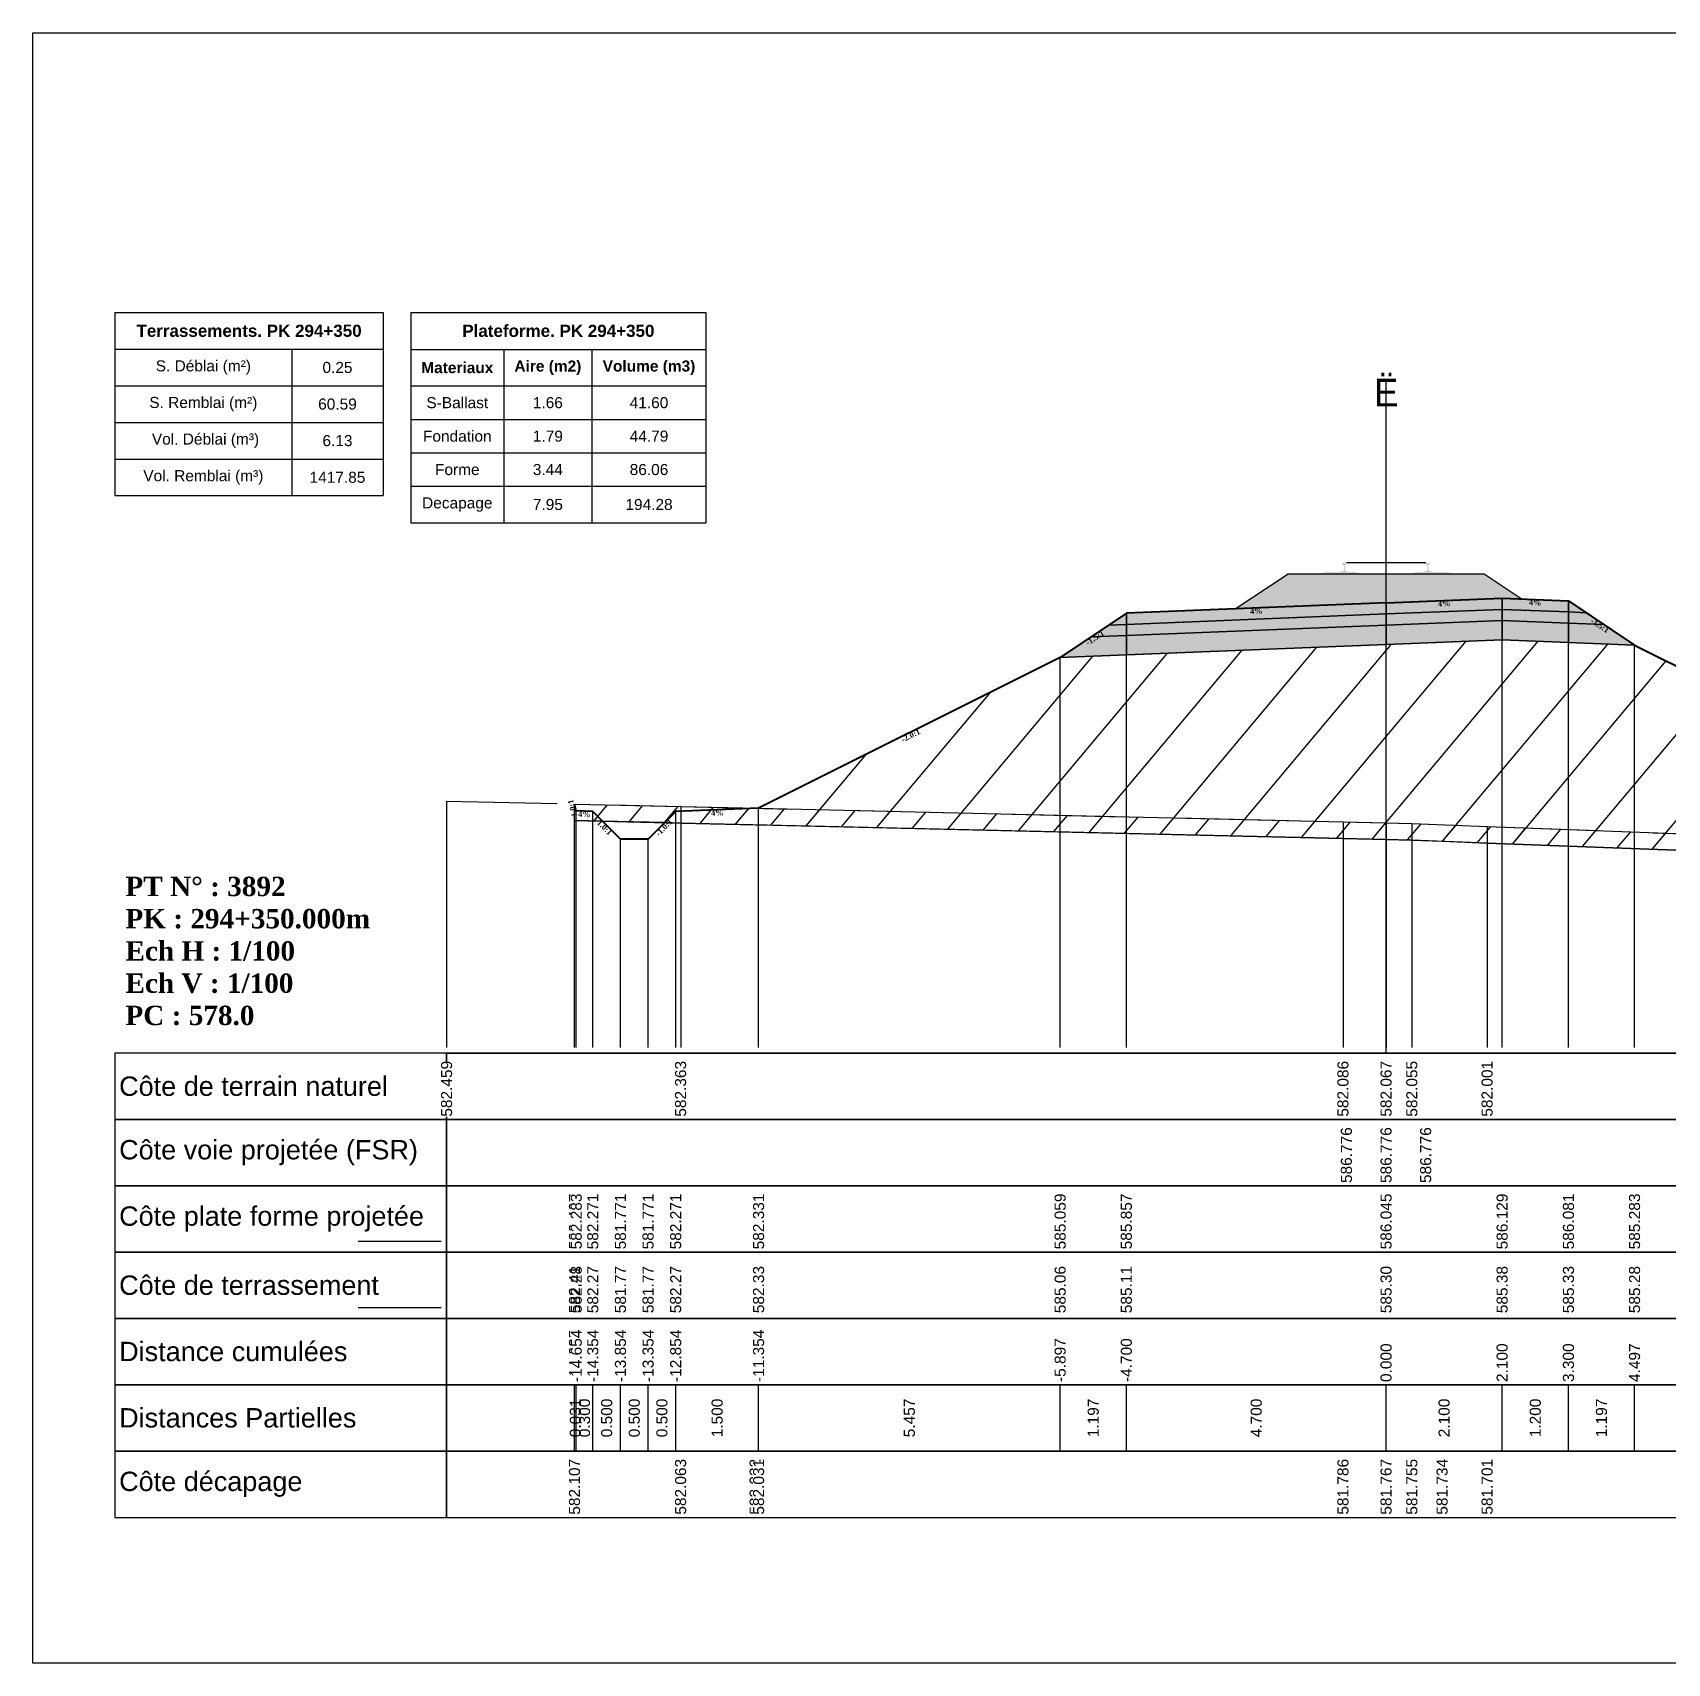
# Model space of a CAD drawing. Header units: millimetres. Extents: x 2762 to 3076, y 916 to 3305.
# Drawn here: x 2797.56 to 2827.14, y 2165.65 to 2195.15 of the extents above; entities that cross this region are included whole.
import ezdxf

# ---------------------------------------------------------------- set-up
doc = ezdxf.new("R2010")
doc.units = ezdxf.units.MM
doc.header["$LTSCALE"] = 2
doc.linetypes.add('CACHE', pattern=[9.525, 6.35, -3.175])
doc.linetypes.add('DASHED', pattern=[0.75, 0.5, -0.25])
for name, color, linetype in [('C-ANNO-TABL', 1, 'Continuous'), ('C-ANNO-TABL-TEXT', 150, 'Continuous'), ('C-ANNO-TABL-TITL', 150, 'Continuous'), ('C-ANNO-TABL-TTBL', 5, 'Continuous'), ('C-ROAD-CORR', 5, 'Continuous'), ('C-ROAD-SCTN', 7, 'Continuous')]:
    doc.layers.add(name, color=color, linetype=linetype)
doc.styles.add('ARIAL', font='arial.ttf')
doc.styles.add('C3D_Etiquette', font='romans.shx')
doc.styles.add('C3D_Profil_Travers', font='romans.shx')
doc.styles.get("Standard").update_dxf_attribs({"font": 'arial.ttf'})

msp = doc.modelspace()

# ---------------------------------------------------------------- hatches: boundary and pattern name
at = {"linetype": 'Continuous', "lineweight": -3}
msp.add_hatch(color=254, dxfattribs=at).paths.add_polyline_path([(2820.837, 2185.177), (2820.837, 2185.362), (2820.952, 2185.383), (2821.3, 2185.383), (2821.3, 2185.388), (2821.226, 2185.388), (2821.226, 2185.398), (2821.227, 2185.399), (2821.229, 2185.4), (2821.23, 2185.4), (2821.25, 2185.402), (2821.253, 2185.402), (2821.256, 2185.403), (2821.284, 2185.414), (2821.287, 2185.415), (2821.288, 2185.416), (2821.289, 2185.418), (2821.29, 2185.422), (2821.291, 2185.429), (2821.292, 2185.438), (2821.293, 2185.448), (2821.293, 2185.472), (2821.292, 2185.488), (2821.292, 2185.494), (2821.291, 2185.501), (2821.29, 2185.505), (2821.29, 2185.507), (2821.289, 2185.51), (2821.288, 2185.512), (2821.287, 2185.513), (2821.286, 2185.515), (2821.285, 2185.515), (2821.269, 2185.521), (2821.267, 2185.523), (2821.266, 2185.524), (2821.265, 2185.525), (2821.265, 2185.528), (2821.265, 2185.546), (2821.266, 2185.55), (2821.267, 2185.552), (2821.269, 2185.555), (2821.271, 2185.556), (2821.274, 2185.558), (2821.275, 2185.558), (2821.279, 2185.559), (2821.283, 2185.559), (2821.286, 2185.56), (2821.29, 2185.56), (2821.295, 2185.56), (2821.298, 2185.56), (2821.301, 2185.56), (2821.305, 2185.56), (2821.308, 2185.56), (2821.312, 2185.56), (2821.317, 2185.56), (2821.32, 2185.559), (2821.324, 2185.559), (2821.328, 2185.558), (2821.329, 2185.558), (2821.331, 2185.556), (2821.334, 2185.555), (2821.336, 2185.552), (2821.337, 2185.55), (2821.337, 2185.546), (2821.337, 2185.528), (2821.337, 2185.525), (2821.337, 2185.524), (2821.336, 2185.523), (2821.334, 2185.521), (2821.318, 2185.515), (2821.317, 2185.515), (2821.315, 2185.513), (2821.314, 2185.512), (2821.314, 2185.51), (2821.313, 2185.507), (2821.312, 2185.505), (2821.312, 2185.501), (2821.311, 2185.494), (2821.31, 2185.488), (2821.31, 2185.472), (2821.31, 2185.448), (2821.311, 2185.438), (2821.312, 2185.429), (2821.313, 2185.422), (2821.314, 2185.418), (2821.315, 2185.416), (2821.316, 2185.415), (2821.318, 2185.414), (2821.347, 2185.403), (2821.35, 2185.402), (2821.353, 2185.402), (2821.373, 2185.4), (2821.374, 2185.4), (2821.375, 2185.399), (2821.376, 2185.398), (2821.376, 2185.388), (2821.302, 2185.388), (2821.302, 2185.383), (2821.506, 2185.383), (2821.638, 2185.352), (2822.472, 2185.352), (2822.603, 2185.383), (2822.807, 2185.383), (2822.807, 2185.388), (2822.733, 2185.388), (2822.733, 2185.398), (2822.734, 2185.399), (2822.736, 2185.4), (2822.737, 2185.4), (2822.757, 2185.402), (2822.76, 2185.402), (2822.763, 2185.403), (2822.791, 2185.414), (2822.794, 2185.415), (2822.795, 2185.416), (2822.796, 2185.418), (2822.797, 2185.422), (2822.798, 2185.429), (2822.799, 2185.438), (2822.8, 2185.448), (2822.8, 2185.472), (2822.799, 2185.488), (2822.799, 2185.494), (2822.798, 2185.501), (2822.797, 2185.505), (2822.797, 2185.507), (2822.796, 2185.51), (2822.795, 2185.512), (2822.794, 2185.513), (2822.793, 2185.515), (2822.792, 2185.515), (2822.776, 2185.521), (2822.774, 2185.523), (2822.773, 2185.524), (2822.772, 2185.525), (2822.772, 2185.528), (2822.772, 2185.546), (2822.773, 2185.55), (2822.774, 2185.552), (2822.776, 2185.555), (2822.778, 2185.556), (2822.781, 2185.558), (2822.782, 2185.558), (2822.786, 2185.559), (2822.79, 2185.559), (2822.793, 2185.56), (2822.797, 2185.56), (2822.802, 2185.56), (2822.805, 2185.56), (2822.808, 2185.56), (2822.812, 2185.56), (2822.815, 2185.56), (2822.819, 2185.56), (2822.824, 2185.56), (2822.827, 2185.559), (2822.831, 2185.559), (2822.835, 2185.558), (2822.836, 2185.558), (2822.838, 2185.556), (2822.841, 2185.555), (2822.843, 2185.552), (2822.844, 2185.55), (2822.844, 2185.546), (2822.844, 2185.528), (2822.844, 2185.525), (2822.844, 2185.524), (2822.843, 2185.523), (2822.841, 2185.521), (2822.825, 2185.515), (2822.824, 2185.515), (2822.822, 2185.513), (2822.821, 2185.512), (2822.821, 2185.51), (2822.82, 2185.507), (2822.819, 2185.505), (2822.819, 2185.501), (2822.818, 2185.494), (2822.817, 2185.488), (2822.817, 2185.472), (2822.817, 2185.448), (2822.818, 2185.438), (2822.819, 2185.429), (2822.82, 2185.422), (2822.821, 2185.418), (2822.822, 2185.416), (2822.823, 2185.415), (2822.825, 2185.414), (2822.854, 2185.403), (2822.857, 2185.402), (2822.86, 2185.402), (2822.88, 2185.4), (2822.881, 2185.4), (2822.882, 2185.399), (2822.883, 2185.398), (2822.883, 2185.388), (2822.809, 2185.388), (2822.809, 2185.383), (2823.157, 2185.383), (2823.272, 2185.362), (2823.272, 2185.177)])
h = msp.add_hatch(dxfattribs=at)
h.set_pattern_fill('GRAVEL', color=252, scale=0.009, style=0)
h.set_pattern_definition([(228.0128, (2819.486781, 2184.948335), (-1.8288, -2.0574), [0.030755, -3.0447435]), (184.96974, (2819.466207, 2184.925475), (2.743199999, 0.228600013), [0.0527764, -5.2248644]), (132.51045, (2819.413629, 2184.920903), (2.286, -2.5146), [0.0372133, -3.684125]), (267.2737, (2819.324475, 2184.863753), (0.2286, 4.572), [0.0480604, -4.7579794]), (292.83365, (2819.322189, 2184.815747), (-1.143, 2.7432), [0.047127, -4.6655827]), (357.2737, (2819.340477, 2184.772313), (-4.572, 0.2286), [0.0480604, -4.7579794]), (37.69424, (2819.388483, 2184.7700275), (-2.9718, -2.286), [0.0635574, -6.2921804]), (72.25533, (2819.438775, 2184.8088895), (1.6002, 5.0292), [0.0600048, -5.940473]), (121.42957, (2819.457063, 2184.866039), (-1.8288, 2.9718), [0.048223, -4.774099]), (175.23636, (2819.431917, 2184.907187), (2.5146, -0.2286), [0.055054, -2.697654]), (222.39744, (2819.377053, 2184.9117595), (-2.7432, -2.5146), [0.071197, -7.0485095]), (138.81407, (2819.55079, 2184.861467), (-1.6002, 1.3716), [0.0243004, -2.405751]), (171.46923, (2819.532501, 2184.87747), (2.9718, -0.4572), [0.0462314, -4.5769175]), (225, (2819.48678, 2184.88433), (-3e-17, -0.2286), [0.032329, -0.29096]), (203.1986, (2819.47078, 2184.91176), (1.143, 0.4572), [0.01741, -1.723556]), (291.8014, (2819.454777, 2184.9049), (-0.2286, 0.6858), [0.024621, -1.206428]), (30.9638, (2819.46392, 2184.88204), (0.6858, 0.4572), [0.039989, -1.292967]), (161.565, (2819.49821, 2184.902615), (0.4572, -0.2286), [0.028916, -0.693981]), (16.38954, (2819.322189, 2184.904901), (2.286, 0.6858), [0.040508, -4.0102944]), (70.34618, (2819.361051, 2184.916331), (-0.9144, -2.5146), [0.033984, -3.3643994]), (293.1986, (2819.49821, 2184.948335), (-0.4572, 1.143), [0.034819, -1.7061465]), (343.61046, (2819.511927, 2184.916331), (-2.286, 0.6858), [0.040508, -4.0102944]), (339.44395, (2819.32219, 2184.76317), (-1.143, 0.4572), [0.039063, -1.914096]), (294.77514, (2819.358765, 2184.749453), (-1.143, 2.5146), [0.0327305, -3.2403234]), (66.8014, (2819.500497, 2184.719735), (0.4572, 1.143), [0.034819, -1.7061465]), (17.35402, (2819.514213, 2184.75174), (-2.9718, -0.9144), [0.0383204, -3.793714]), (69.44395, (2819.388483, 2184.719735), (-0.4572, -1.143), [0.0195316, -1.933628]), (101.3099, (2819.48678, 2184.719735), (-0.2286, 0.9144), [0.011656, -1.1539795]), (165.9638, (2819.484495, 2184.731165), (0.6858, -0.2286), [0.047127, -0.895415]), (186.009, (2819.438775, 2184.742595), (2.286, 0.2286), [0.043674, -4.323723]), (303.69, (2819.46392, 2184.86147), (-0.2286, 0.4572), [0.032969, -0.79126]), (353.15723, (2819.482209, 2184.8340355), (3.8862, -0.4572), [0.05756, -5.698441]), (60.9454, (2819.53936, 2184.827177), (-0.9144, -1.6002), [0.023536, -2.330045]), (90, (2819.5508, 2184.84775), (-0.2286, 0.2286), [0.013716, -0.214884]), (120.25644, (2819.434203, 2184.749453), (0.9144, -1.6002), [0.031758, -3.1440547]), (48.0128, (2819.418201, 2184.776885), (1.8288, 2.0574), [0.06151, -3.0139886]), (0, (2819.45935, 2184.8226), (0.2286, 0.2286), [0.059436, -0.169164]), (325.30485, (2819.518785, 2184.822605), (2.286, -1.6002), [0.036145, -3.5783385]), (254.0546, (2819.548503, 2184.80203), (-0.2286, -0.9144), [0.033285, -1.6309485]), (207.64598, (2819.539359, 2184.770027), (-4.3434, -2.286), [0.054193, -5.365122]), (175.42608, (2819.491353, 2184.744881), (-2.9718, 0.2286), [0.0573327, -5.675926])])
h.paths.add_polyline_path([(2819.322, 2184.72), (2820.28, 2185.358), (2823.83, 2185.358), (2824.519, 2184.898), (2824.155, 2184.913)])
h = msp.add_hatch(color=30, dxfattribs=at)
h.paths.add_polyline_path([(2825.355, 2184.465), (2825.355, 2184.665), (2825.674, 2184.652), (2825.993, 2184.44)])
h.paths.add_polyline_path([(2824.155, 2184.513), (2824.155, 2184.713), (2825.355, 2184.665), (2825.355, 2184.465)])
h.paths.add_polyline_path([(2822.055, 2184.429), (2822.055, 2184.629), (2824.155, 2184.713), (2824.155, 2184.513)])
h.paths.add_polyline_path([(2817.355, 2184.241), (2817.355, 2184.441), (2822.055, 2184.629), (2822.055, 2184.429)])
h.paths.add_polyline_path([(2816.716, 2184.216), (2817.035, 2184.428), (2817.355, 2184.441), (2817.355, 2184.241)])
h = msp.add_hatch(color=11, dxfattribs=at)
h.paths.add_polyline_path([(2825.355, 2184.665), (2825.355, 2184.865), (2825.674, 2184.652)])
h.paths.add_polyline_path([(2824.155, 2184.713), (2824.155, 2184.913), (2825.355, 2184.865), (2825.355, 2184.665)])
h.paths.add_polyline_path([(2822.055, 2184.629), (2822.055, 2184.829), (2824.155, 2184.913), (2824.155, 2184.713)])
h.paths.add_polyline_path([(2817.355, 2184.441), (2817.355, 2184.641), (2822.055, 2184.829), (2822.055, 2184.629)])
h.paths.add_polyline_path([(2817.035, 2184.428), (2817.355, 2184.641), (2817.355, 2184.441)])
h = msp.add_hatch(color=83, dxfattribs=at)
h.paths.add_polyline_path([(2825.355, 2184.115), (2825.355, 2184.465), (2825.993, 2184.44), (2826.551, 2184.067)])
h.paths.add_polyline_path([(2824.155, 2184.163), (2824.155, 2184.513), (2825.355, 2184.465), (2825.355, 2184.115)])
h.paths.add_polyline_path([(2822.055, 2184.079), (2822.055, 2184.429), (2824.155, 2184.513), (2824.155, 2184.163)])
h.paths.add_polyline_path([(2817.355, 2183.891), (2817.355, 2184.241), (2822.055, 2184.429), (2822.055, 2184.079)])
h.paths.add_polyline_path([(2816.158, 2183.843), (2816.716, 2184.216), (2817.355, 2184.241), (2817.355, 2183.891)])
h = msp.add_hatch(dxfattribs=at)
h.set_pattern_fill('_U', color=3, angle=50, style=0, pattern_type=0)
h.set_pattern_definition([(50, (2808.9997, 2180.8537), (-0.766044, 0.642788), [])])
h.paths.add_polyline_path([(2809, 2180.854), (2809.201, 2181.054), (2810.701, 2181.114), (2816.158, 2183.843), (2824.155, 2184.163), (2826.551, 2184.067), (2833.873, 2180.406), (2833.873, 2180.106), (2823.883, 2180.485), (2822.521, 2180.539), (2821.275, 2180.57), (2809.29, 2180.847)])
h.paths.add_polyline_path([(2807.37, 2180.89), (2807.37, 2181.19), (2807.401, 2181.066), (2807.701, 2181.054), (2807.876, 2180.879)])
h = msp.add_hatch(dxfattribs=at)
h.set_pattern_fill('_U', color=150, scale=0.5, angle=50, style=0, pattern_type=0)
h.set_pattern_definition([(50, (2808.9997, 2180.8537), (-0.383022, 0.321394), [])])
h.paths.add_polyline_path([(2809, 2180.854), (2809.201, 2181.054), (2810.701, 2181.114), (2821.275, 2180.87), (2822.521, 2180.839), (2823.883, 2180.785), (2833.873, 2180.406), (2833.873, 2180.106), (2823.883, 2180.485), (2822.521, 2180.539), (2821.275, 2180.57), (2809.29, 2180.847)])
h.paths.add_polyline_path([(2807.37, 2181.19), (2809.29, 2181.147), (2810.701, 2181.114), (2809.201, 2181.054), (2809, 2180.854), (2807.876, 2180.879), (2807.701, 2181.054), (2807.401, 2181.066)])
h.paths.add_polyline_path([(2807.37, 2180.89), (2807.37, 2181.19), (2807.401, 2181.066), (2807.701, 2181.054), (2807.876, 2180.879)])

# ---------------------------------------------------------------- linework, layer by layer
at = {"color": 7, "linetype": 'Continuous', "lineweight": -3}
for p, q in [((2822.055, 2176.684), (2822.055, 2188.884)), ((2805.054, 2176.684), (2839.056, 2176.684)), ((2807.37, 2169.484), (2807.37, 2170.684)), ((2807.401, 2169.484), (2807.401, 2170.684)), ((2807.401, 2169.484), (2807.401, 2170.684)), ((2807.701, 2169.484), (2807.701, 2170.684)), ((2807.701, 2169.484), (2807.701, 2170.684)), ((2808.201, 2169.484), (2808.201, 2170.684)), ((2808.201, 2169.484), (2808.201, 2170.684)), ((2808.701, 2169.484), (2808.701, 2170.684)), ((2808.701, 2169.484), (2808.701, 2170.684)), ((2809.201, 2169.484), (2809.201, 2170.684)), ((2809.201, 2169.484), (2809.201, 2170.684)), ((2810.701, 2169.484), (2810.701, 2170.684)), ((2810.701, 2169.484), (2810.701, 2170.684)), ((2816.158, 2169.484), (2816.158, 2170.684)), ((2816.158, 2169.484), (2816.158, 2170.684)), ((2817.355, 2169.484), (2817.355, 2170.684)), ((2817.355, 2169.484), (2817.355, 2170.684)), ((2822.055, 2169.484), (2822.055, 2170.684)), ((2822.055, 2169.484), (2822.055, 2170.684)), ((2824.155, 2169.484), (2824.155, 2170.684)), ((2824.155, 2169.484), (2824.155, 2170.684)), ((2825.355, 2169.484), (2825.355, 2170.684)), ((2825.355, 2169.484), (2825.355, 2170.684)), ((2826.551, 2169.484), (2826.551, 2170.684)), ((2826.551, 2169.484), (2826.551, 2170.684))]:
    msp.add_line(p, q, dxfattribs=at)
at = {"color": 251, "linetype": 'Continuous', "lineweight": -3}
for p, q in [((2819.322, 2184.72), (2820.28, 2185.358)), ((2820.28, 2185.358), (2823.83, 2185.358)), ((2823.83, 2185.358), (2824.519, 2184.898)), ((2817.035, 2184.428), (2817.355, 2184.641)), ((2817.355, 2184.641), (2822.055, 2184.829)), ((2817.355, 2184.441), (2817.355, 2184.641)), ((2817.355, 2184.641), (2817.355, 2184.441)), ((2822.055, 2184.629), (2817.355, 2184.441)), ((2824.155, 2184.913), (2819.322, 2184.72)), ((2822.055, 2184.829), (2824.155, 2184.913)), ((2822.055, 2184.629), (2822.055, 2184.829)), ((2822.055, 2184.829), (2822.055, 2184.629)), ((2824.155, 2184.713), (2822.055, 2184.629)), ((2824.519, 2184.898), (2824.155, 2184.913)), ((2824.155, 2184.713), (2824.155, 2184.913)), ((2824.155, 2184.913), (2825.355, 2184.865)), ((2824.155, 2184.913), (2824.155, 2184.713)), ((2825.355, 2184.665), (2824.155, 2184.713)), ((2825.355, 2184.665), (2825.355, 2184.865)), ((2825.355, 2184.865), (2825.674, 2184.652)), ((2825.355, 2184.865), (2825.355, 2184.665)), ((2825.674, 2184.652), (2825.355, 2184.665)), ((2817.355, 2184.441), (2817.035, 2184.428))]:
    msp.add_line(p, q, dxfattribs=at)
at = {"color": 53, "linetype": 'Continuous', "lineweight": -3}
for p, q in [((2817.355, 2184.441), (2822.055, 2184.629)), ((2822.055, 2184.629), (2824.155, 2184.713)), ((2822.055, 2184.429), (2822.055, 2184.629)), ((2822.055, 2184.629), (2822.055, 2184.429)), ((2824.155, 2184.513), (2824.155, 2184.713)), ((2824.155, 2184.713), (2825.355, 2184.665)), ((2824.155, 2184.713), (2824.155, 2184.513)), ((2825.355, 2184.465), (2825.355, 2184.665)), ((2825.355, 2184.665), (2825.674, 2184.652)), ((2825.355, 2184.665), (2825.355, 2184.465)), ((2825.674, 2184.652), (2825.993, 2184.44)), ((2816.716, 2184.216), (2817.035, 2184.428)), ((2817.035, 2184.428), (2817.355, 2184.441)), ((2817.355, 2184.241), (2817.355, 2184.441)), ((2817.355, 2184.441), (2817.355, 2184.241)), ((2822.055, 2184.429), (2817.355, 2184.241)), ((2817.355, 2184.241), (2822.055, 2184.429)), ((2824.155, 2184.513), (2822.055, 2184.429)), ((2822.055, 2184.429), (2824.155, 2184.513)), ((2822.055, 2184.079), (2822.055, 2184.429)), ((2822.055, 2184.429), (2822.055, 2184.079)), ((2825.355, 2184.465), (2824.155, 2184.513)), ((2824.155, 2184.163), (2824.155, 2184.513)), ((2824.155, 2184.513), (2825.355, 2184.465)), ((2824.155, 2184.513), (2824.155, 2184.163)), ((2825.993, 2184.44), (2825.355, 2184.465)), ((2825.355, 2184.115), (2825.355, 2184.465)), ((2825.355, 2184.465), (2825.993, 2184.44)), ((2825.355, 2184.465), (2825.355, 2184.115)), ((2825.993, 2184.44), (2826.551, 2184.067)), ((2816.158, 2183.843), (2816.716, 2184.216)), ((2817.355, 2184.241), (2816.716, 2184.216)), ((2816.716, 2184.216), (2817.355, 2184.241)), ((2817.355, 2183.891), (2817.355, 2184.241)), ((2817.355, 2184.241), (2817.355, 2183.891)), ((2822.055, 2184.079), (2817.355, 2183.891)), ((2824.155, 2184.163), (2822.055, 2184.079)), ((2825.355, 2184.115), (2824.155, 2184.163)), ((2826.551, 2184.067), (2825.355, 2184.115)), ((2817.355, 2183.891), (2816.158, 2183.843))]:
    msp.add_line(p, q, dxfattribs=at)
at = {"color": 253, "linetype": 'Continuous', "lineweight": -3}
for p, q in [((2816.158, 2183.843), (2824.155, 2184.163)), ((2824.155, 2184.163), (2826.551, 2184.067)), ((2826.551, 2184.067), (2833.873, 2180.406)), ((2810.701, 2181.114), (2816.158, 2183.843)), ((2807.37, 2181.19), (2809.29, 2181.147)), ((2807.401, 2181.066), (2807.37, 2181.19)), ((2807.37, 2180.89), (2807.37, 2181.19)), ((2807.37, 2181.19), (2807.401, 2181.066)), ((2807.37, 2180.89), (2807.37, 2181.19)), ((2807.37, 2181.19), (2807.401, 2181.066)), ((2809.201, 2181.054), (2810.701, 2181.114)), ((2810.701, 2181.114), (2809.201, 2181.054)), ((2809.201, 2181.054), (2810.701, 2181.114)), ((2809.29, 2181.147), (2810.701, 2181.114)), ((2810.701, 2181.114), (2821.275, 2180.87)), ((2807.876, 2180.879), (2807.37, 2180.89)), ((2807.876, 2180.879), (2807.37, 2180.89)), ((2807.701, 2181.054), (2807.401, 2181.066)), ((2807.401, 2181.066), (2807.701, 2181.054)), ((2807.401, 2181.066), (2807.701, 2181.054)), ((2807.876, 2180.879), (2807.701, 2181.054)), ((2807.701, 2181.054), (2807.876, 2180.879)), ((2807.701, 2181.054), (2807.876, 2180.879)), ((2809, 2180.854), (2807.876, 2180.879)), ((2807.876, 2180.879), (2809, 2180.854)), ((2808.201, 2180.554), (2807.876, 2180.879)), ((2809, 2180.854), (2808.701, 2180.554)), ((2809, 2180.854), (2809.201, 2181.054)), ((2809.201, 2181.054), (2809, 2180.854)), ((2809, 2180.854), (2809.201, 2181.054)), ((2809.29, 2180.847), (2809, 2180.854)), ((2809.29, 2180.847), (2809, 2180.854)), ((2821.275, 2180.57), (2809.29, 2180.847)), ((2821.275, 2180.57), (2809.29, 2180.847)), ((2821.275, 2180.87), (2822.521, 2180.839)), ((2822.521, 2180.839), (2823.883, 2180.785)), ((2823.883, 2180.785), (2833.873, 2180.406)), ((2808.701, 2180.554), (2808.201, 2180.554)), ((2822.521, 2180.539), (2821.275, 2180.57)), ((2822.521, 2180.539), (2821.275, 2180.57)), ((2823.883, 2180.485), (2822.521, 2180.539)), ((2823.883, 2180.485), (2822.521, 2180.539)), ((2833.873, 2180.106), (2823.883, 2180.485)), ((2833.873, 2180.106), (2823.883, 2180.485))]:
    msp.add_line(p, q, dxfattribs=at)
at = {"color": 8, "linetype": 'CACHE', "lineweight": -3}
for p, q in [((2822.055, 2176.784), (2822.055, 2184.079)), ((2822.055, 2176.784), (2822.055, 2184.079)), ((2824.155, 2176.784), (2824.155, 2184.163)), ((2825.355, 2176.784), (2825.355, 2184.115)), ((2826.551, 2176.784), (2826.551, 2184.067)), ((2816.158, 2176.784), (2816.158, 2183.843)), ((2817.355, 2176.784), (2817.355, 2183.891)), ((2807.37, 2176.784), (2807.37, 2181.19)), ((2810.701, 2176.784), (2810.701, 2181.114)), ((2807.401, 2176.784), (2807.401, 2181.066)), ((2807.701, 2176.784), (2807.701, 2181.054)), ((2809.201, 2176.784), (2809.201, 2181.054)), ((2808.201, 2176.784), (2808.201, 2180.554)), ((2808.701, 2176.784), (2808.701, 2180.554))]:
    msp.add_line(p, q, dxfattribs=at)
at = {"color": 105, "linetype": 'DASHED', "lineweight": -3, "ltscale": 2}
for p, q in [((2805.055, 2181.243), (2809.29, 2181.147)), ((2809.29, 2181.147), (2821.275, 2180.87)), ((2821.275, 2180.87), (2822.055, 2180.851)), ((2822.055, 2180.851), (2822.521, 2180.839)), ((2822.521, 2180.839), (2823.883, 2180.785)), ((2823.883, 2180.785), (2839.055, 2180.21))]:
    msp.add_line(p, q, dxfattribs=at)
at = {"color": 98, "linetype": 'CACHE', "lineweight": -3}
for p, q in [((2805.055, 2181.243), (2805.055, 2176.784)), ((2809.29, 2181.147), (2809.29, 2176.784)), ((2821.275, 2180.87), (2821.275, 2176.784)), ((2822.055, 2180.851), (2822.055, 2176.784)), ((2822.521, 2180.839), (2822.521, 2176.784)), ((2823.883, 2180.785), (2823.883, 2176.784))]:
    msp.add_line(p, q, dxfattribs=at)
at = {"color": 6, "linetype": 'Continuous', "lineweight": -3}
for p, q in [((2807.37, 2180.89), (2809.29, 2180.847)), ((2809.29, 2180.847), (2810.638, 2180.816)), ((2810.638, 2180.816), (2810.701, 2180.814)), ((2810.701, 2180.814), (2821.275, 2180.57)), ((2821.275, 2180.57), (2822.055, 2180.551)), ((2822.055, 2180.551), (2822.521, 2180.539)), ((2822.521, 2180.539), (2823.068, 2180.518)), ((2823.068, 2180.518), (2823.883, 2180.485)), ((2823.883, 2180.485), (2833.873, 2180.106))]:
    msp.add_line(p, q, dxfattribs=at)
at = {"color": 154, "linetype": 'Continuous', "lineweight": -3}
msp.add_line((2803.454, 2173.284), (2804.954, 2173.284), dxfattribs=at)
at = {"color": 1, "linetype": 'Continuous', "lineweight": -3}
msp.add_line((2803.454, 2172.084), (2804.954, 2172.084), dxfattribs=at)
at = {"color": 7, "linetype": 'Continuous', "lineweight": -3}
for points in [[(2805.054, 2175.484), (2805.054, 2176.684), (2799.054, 2176.684), (2799.054, 2175.484)], [(2805.054, 2175.484), (2839.056, 2175.484), (2839.056, 2176.684), (2805.054, 2176.684)], [(2805.054, 2174.284), (2805.054, 2175.484), (2799.054, 2175.484), (2799.054, 2174.284)], [(2805.054, 2174.284), (2839.056, 2174.284), (2839.056, 2175.484), (2805.054, 2175.484)], [(2805.054, 2173.084), (2805.054, 2174.284), (2799.054, 2174.284), (2799.054, 2173.084)], [(2805.054, 2173.084), (2839.056, 2173.084), (2839.056, 2174.284), (2805.054, 2174.284)], [(2805.054, 2171.884), (2805.054, 2173.084), (2799.054, 2173.084), (2799.054, 2171.884)], [(2805.054, 2171.884), (2839.056, 2171.884), (2839.056, 2173.084), (2805.054, 2173.084)], [(2805.054, 2170.684), (2805.054, 2171.884), (2799.054, 2171.884), (2799.054, 2170.684)], [(2805.054, 2170.684), (2839.056, 2170.684), (2839.056, 2171.884), (2805.054, 2171.884)], [(2805.054, 2169.484), (2805.054, 2170.684), (2799.054, 2170.684), (2799.054, 2169.484)], [(2805.054, 2169.484), (2839.056, 2169.484), (2839.056, 2170.684), (2805.054, 2170.684)], [(2805.054, 2168.284), (2805.054, 2169.484), (2799.054, 2169.484), (2799.054, 2168.284)], [(2805.054, 2168.284), (2839.056, 2168.284), (2839.056, 2169.484), (2805.054, 2169.484)]]:
    msp.add_3dface(points, dxfattribs=at)
at = {"layer": 'C-ANNO-TABL', "color": 7, "linetype": 'Continuous', "lineweight": -3}
for p, q in [((2799.054, 2189.419), (2802.253, 2189.419)), ((2802.253, 2189.419), (2803.907, 2189.419)), ((2802.253, 2189.419), (2802.253, 2188.757)), ((2804.407, 2189.416), (2806.089, 2189.416)), ((2806.089, 2189.416), (2807.685, 2189.416)), ((2806.089, 2189.416), (2806.089, 2188.754)), ((2807.685, 2189.416), (2809.748, 2189.416)), ((2807.685, 2189.416), (2807.685, 2188.754)), ((2799.054, 2188.757), (2802.253, 2188.757)), ((2802.253, 2188.757), (2803.907, 2188.757)), ((2802.253, 2188.757), (2802.253, 2188.095)), ((2804.407, 2188.754), (2806.089, 2188.754)), ((2806.089, 2188.754), (2807.685, 2188.754)), ((2806.089, 2188.754), (2806.089, 2188.147)), ((2807.685, 2188.754), (2809.748, 2188.754)), ((2807.685, 2188.754), (2807.685, 2188.147)), ((2799.054, 2188.095), (2802.253, 2188.095)), ((2802.253, 2188.095), (2803.907, 2188.095)), ((2802.253, 2188.095), (2802.253, 2187.432)), ((2804.407, 2188.147), (2806.089, 2188.147)), ((2806.089, 2188.147), (2807.685, 2188.147)), ((2806.089, 2188.147), (2806.089, 2187.543)), ((2807.685, 2188.147), (2809.748, 2188.147)), ((2807.685, 2188.147), (2807.685, 2187.543)), ((2799.054, 2187.432), (2802.253, 2187.432)), ((2802.253, 2187.432), (2803.907, 2187.432)), ((2802.253, 2187.432), (2802.253, 2186.77)), ((2804.407, 2187.543), (2806.089, 2187.543)), ((2806.089, 2187.543), (2807.685, 2187.543)), ((2806.089, 2187.543), (2806.089, 2186.939)), ((2807.685, 2187.543), (2809.748, 2187.543)), ((2807.685, 2187.543), (2807.685, 2186.939)), ((2804.407, 2186.939), (2806.089, 2186.939)), ((2806.089, 2186.939), (2807.685, 2186.939)), ((2806.089, 2186.939), (2806.089, 2186.28)), ((2807.685, 2186.939), (2809.748, 2186.939)), ((2807.685, 2186.939), (2807.685, 2186.28))]:
    msp.add_line(p, q, dxfattribs=at)
at = {"layer": 'C-ANNO-TABL-TTBL', "color": 7, "linetype": 'Continuous', "lineweight": -3}
for p, q in [((2799.054, 2190.084), (2803.907, 2190.084)), ((2799.054, 2190.084), (2799.054, 2189.419)), ((2803.907, 2190.084), (2803.907, 2189.419)), ((2804.407, 2190.084), (2809.748, 2190.084)), ((2804.407, 2190.084), (2804.407, 2189.416)), ((2809.748, 2190.084), (2809.748, 2189.416)), ((2799.054, 2189.419), (2799.054, 2188.757)), ((2803.907, 2189.419), (2803.907, 2188.757)), ((2804.407, 2189.416), (2804.407, 2188.754)), ((2809.748, 2189.416), (2809.748, 2188.754)), ((2799.054, 2188.757), (2799.054, 2188.095)), ((2803.907, 2188.757), (2803.907, 2188.095)), ((2804.407, 2188.754), (2804.407, 2188.147)), ((2809.748, 2188.754), (2809.748, 2188.147)), ((2799.054, 2188.095), (2799.054, 2187.432)), ((2803.907, 2188.095), (2803.907, 2187.432)), ((2804.407, 2188.147), (2804.407, 2187.543)), ((2809.748, 2188.147), (2809.748, 2187.543)), ((2799.054, 2187.432), (2799.054, 2186.77)), ((2803.907, 2187.432), (2803.907, 2186.77)), ((2804.407, 2187.543), (2804.407, 2186.939)), ((2809.748, 2187.543), (2809.748, 2186.939)), ((2799.054, 2186.77), (2802.253, 2186.77)), ((2802.253, 2186.77), (2803.907, 2186.77)), ((2804.407, 2186.939), (2804.407, 2186.28)), ((2809.748, 2186.939), (2809.748, 2186.28)), ((2804.407, 2186.28), (2806.089, 2186.28)), ((2806.089, 2186.28), (2807.685, 2186.28)), ((2807.685, 2186.28), (2809.748, 2186.28))]:
    msp.add_line(p, q, dxfattribs=at)
at = {"layer": 'C-ROAD-CORR', "color": 1, "linetype": 'Continuous', "lineweight": 40}
for p, q in [((2817.355, 2184.641), (2816.158, 2183.843)), ((2822.055, 2184.829), (2817.355, 2184.641)), ((2822.055, 2184.829), (2824.155, 2184.913)), ((2824.155, 2184.913), (2825.355, 2184.865)), ((2825.355, 2184.865), (2826.551, 2184.067)), ((2826.551, 2184.067), (2833.873, 2180.406)), ((2816.158, 2183.843), (2810.701, 2181.114)), ((2807.401, 2181.066), (2807.37, 2181.19)), ((2810.701, 2181.114), (2809.201, 2181.054)), ((2807.701, 2181.054), (2807.401, 2181.066)), ((2808.201, 2180.554), (2807.701, 2181.054)), ((2809.201, 2181.054), (2808.701, 2180.554)), ((2808.701, 2180.554), (2808.201, 2180.554))]:
    msp.add_line(p, q, dxfattribs=at)
at = {"layer": 'C-ROAD-CORR', "color": 102, "linetype": 'Continuous', "lineweight": -3, "ltscale": 0.5}
for p, q in [((2822.055, 2184.079), (2817.355, 2183.891)), ((2822.055, 2184.079), (2824.155, 2184.163)), ((2824.155, 2184.163), (2825.355, 2184.115)), ((2825.355, 2184.115), (2826.551, 2184.067)), ((2817.355, 2183.891), (2816.158, 2183.843))]:
    msp.add_line(p, q, dxfattribs=at)
at = {"layer": 'C-ROAD-CORR', "color": 1, "linetype": 'Continuous', "lineweight": -3}
for p, q in [((2808.201, 2180.554), (2807.701, 2181.054)), ((2809.201, 2181.054), (2808.701, 2180.554))]:
    msp.add_line(p, q, dxfattribs=at)
at = {"layer": 'C-ROAD-SCTN', "color": 154, "linetype": 'Continuous', "lineweight": -3}
for p, q in [((2821.337, 2185.56), (2822.055, 2185.56)), ((2822.055, 2185.56), (2822.772, 2185.56)), ((2816.158, 2183.843), (2817.355, 2184.641)), ((2817.355, 2184.641), (2822.055, 2184.829)), ((2822.055, 2184.829), (2824.155, 2184.913)), ((2824.155, 2184.913), (2825.355, 2184.865)), ((2825.355, 2184.865), (2826.551, 2184.067)), ((2826.551, 2184.067), (2833.873, 2180.406)), ((2810.701, 2181.114), (2816.158, 2183.843)), ((2807.37, 2181.19), (2807.401, 2181.066)), ((2809.201, 2181.054), (2810.701, 2181.114)), ((2807.401, 2181.066), (2807.701, 2181.054)), ((2807.701, 2181.054), (2808.201, 2180.554)), ((2808.701, 2180.554), (2809.201, 2181.054)), ((2808.201, 2180.554), (2808.701, 2180.554))]:
    msp.add_line(p, q, dxfattribs=at)
at = {"layer": 'C-ROAD-SCTN', "color": 140, "linetype": 'Continuous', "lineweight": -3}
for p, q in [((2819.322, 2184.72), (2820.28, 2185.358)), ((2820.28, 2185.358), (2820.323, 2185.358)), ((2820.323, 2185.358), (2822.055, 2185.358)), ((2822.055, 2185.358), (2823.786, 2185.358)), ((2823.786, 2185.358), (2823.83, 2185.358)), ((2823.83, 2185.358), (2824.519, 2184.898))]:
    msp.add_line(p, q, dxfattribs=at)
at = {"layer": 'C-ROAD-SCTN', "color": 1, "linetype": 'Continuous', "lineweight": -3}
for p, q in [((2817.355, 2183.891), (2822.055, 2184.079)), ((2822.055, 2184.079), (2824.155, 2184.163)), ((2824.155, 2184.163), (2825.355, 2184.115)), ((2825.355, 2184.115), (2826.551, 2184.067)), ((2826.551, 2184.067), (2833.873, 2180.406)), ((2810.701, 2181.114), (2816.158, 2183.843)), ((2816.158, 2183.843), (2817.355, 2183.891)), ((2807.37, 2181.19), (2807.401, 2181.066)), ((2809.201, 2181.054), (2810.701, 2181.114)), ((2807.401, 2181.066), (2807.701, 2181.054)), ((2807.701, 2181.054), (2808.201, 2180.554)), ((2808.701, 2180.554), (2809.201, 2181.054)), ((2808.201, 2180.554), (2808.701, 2180.554))]:
    msp.add_line(p, q, dxfattribs=at)

# ---------------------------------------------------------------- texts
at = {"color": 7, "linetype": 'Continuous', "lineweight": -3}
for s, insert, char_height, attachment_point, style in [('{\\fWingdings|b0|i0|c2|p0;Ë}', (2822.055, 2188.384), 0.5, 8, 'C3D_Profil_Travers'), ('{\\fTimes New Roman|b1|i0|c0|p18;PT N° : 3892\\PPK : 294+350.000m\\PEch H : 1/100\\PEch V : 1/100\\PPC : 578.0}', (2799.243, 2177.184), 0.35, 7, 'C3D_Profil_Travers'), ('{\\fArial|b0|i0|c0|p34;Côte de terrain naturel}', (2799.129, 2176.084), 0.35, 4, 'C3D_Etiquette'), ('{\\fArial|b0|i0|c0|p34;Côte plate forme projetée}', (2799.129, 2173.684), 0.35, 4, 'C3D_Etiquette'), ('{\\fArial|b0|i0|c0|p34;Côte de terrassement}', (2799.129, 2172.484), 0.35, 4, 'C3D_Etiquette'), ('{\\fArial|b0|i0|c0|p34;Distance cumulées}', (2799.129, 2171.284), 0.35, 4, 'C3D_Etiquette'), ('{\\fArial|b0|i0|c0|p34;Distances Partielles}', (2799.129, 2170.084), 0.35, 4, 'C3D_Etiquette'), ('{\\fArial|b0|i0|c0|p34;Côte décapage}', (2799.129, 2168.884), 0.35, 4, 'C3D_Etiquette')]:
    msp.add_mtext(s, dxfattribs=dict(at, insert=insert, char_height=char_height, attachment_point=attachment_point, style=style))
at = {"color": 7, "linetype": 'Continuous', "lineweight": -3, "char_height": 0.1, "style": 'C3D_Etiquette'}
for s, insert, width, attachment_point, rotation in [('{\\fTimes New Roman|b1|i0|c0|p18;4%}', (2819.705, 2184.731), 0.42071, 2, 2.2906), ('{\\fTimes New Roman|b1|i0|c0|p18;4%}', (2823.105, 2184.867), 0.37094, 2, 2.2906), ('{\\fTimes New Roman|b1|i0|c0|p18;4%}', (2824.754, 2184.885), 0.42071, 2, 357.7094), ('{\\fTimes New Roman|b1|i0|c0|p18;-1.5:1}', (2825.951, 2184.463), 0.34598, 2, 326.3099), ('{\\fTimes New Roman|b1|i0|c0|p18;-1.5:1}', (2816.758, 2184.239), 0.34598, 2, 33.6901), ('{\\fTimes New Roman|b1|i0|c0|p18;-2.0:1}', (2813.431, 2182.475), 0.34598, 2, 26.5651), ('{\\fTimes New Roman|b1|i0|c0|p18;1.0:1}', (2807.381, 2181.128), 0.29446, 8, 104.0362), ('{\\fTimes New Roman|b1|i0|c0|p18;4%}', (2809.951, 2181.081), 0.42071, 2, 2.2906), ('{\\fTimes New Roman|b1|i0|c0|p18;4%}', (2807.55, 2181.057), 0.37094, 2, 357.7094), ('{\\fTimes New Roman|b1|i0|c0|p18;1.0:1}', (2807.948, 2180.802), 0.29001, 2, 315), ('{\\fTimes New Roman|b1|i0|c0|p18;-1.0:1}', (2808.953, 2180.802), 0.34598, 2, 45)]:
    msp.add_mtext(s, dxfattribs=dict(at, insert=insert, width=width, attachment_point=attachment_point, rotation=rotation))
at = {"color": 7, "linetype": 'Continuous', "lineweight": -3, "insert": (2799.129, 2174.884), "char_height": 0.35, "attachment_point": 4}
msp.add_mtext('{\\fArial|b0|i0|c0|p34;Côte voie projetée (FSR)}', dxfattribs=at)
at = {"color": 7, "linetype": 'Continuous', "lineweight": -3, "char_height": 0.2, "rotation": 90, "style": 'C3D_Profil_Travers'}
for s, insert, attachment_point in [('{\\fArial|b0|i0|c0|p34;582.41}', (2807.37, 2171.979), 4), ('{\\fArial|b0|i0|c0|p34;582.28}', (2807.401, 2171.979), 4), ('{\\fArial|b0|i0|c0|p34;582.27}', (2807.701, 2171.979), 4), ('{\\fArial|b0|i0|c0|p34;581.77}', (2808.201, 2171.979), 4), ('{\\fArial|b0|i0|c0|p34;581.77}', (2808.701, 2171.979), 4), ('{\\fArial|b0|i0|c0|p34;582.27}', (2809.201, 2171.979), 4), ('{\\fArial|b0|i0|c0|p34;582.33}', (2810.701, 2171.979), 4), ('{\\fArial|b0|i0|c0|p34;585.06}', (2816.158, 2171.979), 4), ('{\\fArial|b0|i0|c0|p34;585.11}', (2817.355, 2171.979), 4), ('{\\fArial|b0|i0|c0|p34;585.30}', (2822.055, 2171.979), 4), ('{\\fArial|b0|i0|c0|p34;585.38}', (2824.155, 2171.979), 4), ('{\\fArial|b0|i0|c0|p34;585.33}', (2825.355, 2171.979), 4), ('{\\fArial|b0|i0|c0|p34;585.28}', (2826.551, 2171.979), 4), ('{\\fArial|b0|i0|c0|p34;0.031}', (2807.385, 2170.084), 5), ('{\\fArial|b0|i0|c0|p34;0.300}', (2807.551, 2170.084), 5), ('{\\fArial|b0|i0|c0|p34;0.500}', (2807.951, 2170.084), 5), ('{\\fArial|b0|i0|c0|p34;0.500}', (2808.451, 2170.084), 5), ('{\\fArial|b0|i0|c0|p34;0.500}', (2808.951, 2170.084), 5), ('{\\fArial|b0|i0|c0|p34;1.500}', (2809.951, 2170.084), 5), ('{\\fArial|b0|i0|c0|p34;5.457}', (2813.429, 2170.084), 5), ('{\\fArial|b0|i0|c0|p34;1.197}', (2816.756, 2170.084), 5), ('{\\fArial|b0|i0|c0|p34;4.700}', (2819.705, 2170.084), 5), ('{\\fArial|b0|i0|c0|p34;2.100}', (2823.105, 2170.084), 5), ('{\\fArial|b0|i0|c0|p34;1.200}', (2824.755, 2170.084), 5), ('{\\fArial|b0|i0|c0|p34;1.197}', (2825.953, 2170.084), 5)]:
    msp.add_mtext(s, dxfattribs=dict(at, insert=insert, attachment_point=attachment_point))
at = {"layer": 'C-ANNO-TABL-TEXT', "color": 7, "linetype": 'Continuous', "lineweight": -3, "char_height": 0.2, "attachment_point": 5, "style": 'ARIAL'}
for s, insert in [('{\\fArial|b0|i0|c0|p34;\\C7;0.25}', (2803.08, 2189.088)), ('{\\fArial|b0|i0|c0|p34;\\C7;60.59}', (2803.08, 2188.426)), ('{\\fArial|b0|i0|c0|p34;\\C7;S-Ballast}', (2805.248, 2188.451)), ('{\\fArial|b0|i0|c0|p34;\\C7;1.66}', (2806.887, 2188.451)), ('{\\C18;\\c0;41.60}', (2808.717, 2188.451)), ('{\\fArial|b0|i0|c0|p34;\\C7;Fondation}', (2805.248, 2187.845)), ('{\\fArial|b0|i0|c0|p34;\\C7;1.79}', (2806.887, 2187.845)), ('{\\C18;\\c0;44.79}', (2808.717, 2187.845)), ('{\\fArial|b0|i0|c0|p34;\\C7;6.13}', (2803.08, 2187.764)), ('{\\fArial|b0|i0|c0|p34;\\C7;Forme}', (2805.248, 2187.241)), ('{\\fArial|b0|i0|c0|p34;\\C7;3.44}', (2806.887, 2187.241)), ('{\\C18;\\c0;86.06}', (2808.717, 2187.241)), ('{\\fArial|b0|i0|c0|p34;\\C7;1417.85}', (2803.08, 2187.101)), ('{\\fArial|b0|i0|c0|p34;\\C7;Decapage}', (2805.248, 2186.609)), ('{\\fArial|b0|i0|c0|p34;\\C7;7.95}', (2806.887, 2186.609)), ('{\\C18;\\c0;194.28}', (2808.717, 2186.609))]:
    msp.add_mtext(s, dxfattribs=dict(at, insert=insert))
at = {"layer": 'C-ANNO-TABL-TITL', "color": 7, "linetype": 'Continuous', "lineweight": -3, "attachment_point": 5, "style": 'ARIAL'}
for s, insert, char_height in [('{\\fArial|b1|i0|c0|p34;\\C7;Terrassements. PK 294+350}', (2801.48, 2189.751), 0.22), ('{\\fArial|b1|i0|c0|p34;\\C18;\\c0;Plateforme. PK 294+350}', (2807.077, 2189.75), 0.22), ('{\\fArial|b0|i0|c0|p34;\\C7;S. Déblai (m²) }', (2800.653, 2189.088), 0.2), ('{\\fArial|b1|i0|c0|p34;\\C7;Materiaux   }', (2805.248, 2189.085), 0.2), ('{\\fArial|b1|i0|c0|p34;\\C7;Aire (m2)}', (2806.887, 2189.085), 0.2), ('{\\fArial|b1|i0|c0|p34;\\C7;Volume (m3)}', (2808.717, 2189.085), 0.2), ('{\\fArial|b0|i0|c0|p34;\\C7;S. Remblai (m²) }', (2800.653, 2188.426), 0.2), ('{\\fArial|b0|i0|c0|p34;\\C7; Vol. Déblai (m³) }', (2800.653, 2187.764), 0.2), ('{\\fArial|b0|i0|c0|p34;\\C7;Vol. Remblai (m³)}', (2800.653, 2187.101), 0.2)]:
    msp.add_mtext(s, dxfattribs=dict(at, insert=insert, char_height=char_height))

# ---------------------------------------------------------------- next in the draw order: texts
at = {"color": 7, "linetype": 'Continuous', "lineweight": -3, "char_height": 0.2, "attachment_point": 4, "rotation": 90, "style": 'C3D_Profil_Travers', "bg_fill": 3, "box_fill_scale": 1.000375, "bg_fill_color": 256, "bg_fill_true_color": 13158600, "bg_fill_transparency": 0}
for s, insert, width in [('{\\fArial|b0|i0|c0|p34;582.459}', (2805.055, 2175.534), 0.99595), ('{\\fArial|b0|i0|c0|p34;582.363}', (2809.29, 2175.534), 0.99553), ('{\\fArial|b0|i0|c0|p34;582.086}', (2821.275, 2175.534), 0.99539), ('{\\fArial|b0|i0|c0|p34;582.067}', (2822.055, 2175.534), 0.99553), ('{\\fArial|b0|i0|c0|p34;582.055}', (2822.521, 2175.534), 0.99705), ('{\\fArial|b0|i0|c0|p34;582.001}', (2823.883, 2175.534), 0.95654), ('{\\fArial|b0|i0|c0|p34;586.776}', (2821.337, 2174.334), 0.99539), ('{\\fArial|b0|i0|c0|p34;586.776}', (2822.055, 2174.334), 0.99539), ('{\\fArial|b0|i0|c0|p34;586.776}', (2822.772, 2174.334), 0.99539), ('{\\fArial|b0|i0|c0|p34;582.407}', (2807.37, 2173.134), 0.99553), ('{\\fArial|b0|i0|c0|p34;581.771}', (2808.201, 2173.134), 0.95654), ('{\\fArial|b0|i0|c0|p34;581.771}', (2808.701, 2173.134), 0.95654), ('{\\fArial|b0|i0|c0|p34;582.271}', (2809.201, 2173.134), 0.95654), ('{\\fArial|b0|i0|c0|p34;582.331}', (2810.701, 2173.134), 0.95654), ('{\\fArial|b0|i0|c0|p34;585.059}', (2816.158, 2173.134), 0.99595), ('{\\fArial|b0|i0|c0|p34;585.857}', (2817.355, 2173.134), 0.99553), ('{\\fArial|b0|i0|c0|p34;586.045}', (2822.055, 2173.134), 0.99705), ('{\\fArial|b0|i0|c0|p34;586.129}', (2824.155, 2173.134), 0.99595), ('{\\fArial|b0|i0|c0|p34;586.081}', (2825.355, 2173.134), 0.95654), ('{\\fArial|b0|i0|c0|p34;585.283}', (2826.551, 2173.134), 0.99553), ('{\\fArial|b0|i0|c0|p34;\\C256;-14.685}', (2807.37, 2170.734), 0.93683), ('{\\fArial|b0|i0|c0|p34;\\C256;-13.854}', (2808.201, 2170.734), 0.93449), ('{\\fArial|b0|i0|c0|p34;\\C256;-13.354}', (2808.701, 2170.734), 0.93449), ('{\\fArial|b0|i0|c0|p34;\\C256;-12.854}', (2809.201, 2170.734), 0.93449), ('{\\fArial|b0|i0|c0|p34;\\C256;-11.354}', (2810.701, 2170.734), 0.93449), ('{\\fArial|b0|i0|c0|p34;\\C256;-5.897}', (2816.158, 2170.734), 0.77838), ('{\\fArial|b0|i0|c0|p34;\\C256;-4.700}', (2817.355, 2170.734), 0.77769), ('{\\fArial|b0|i0|c0|p34;\\C256;0.000}', (2822.055, 2170.734), 0.68096), ('{\\fArial|b0|i0|c0|p34;\\C256;2.100}', (2824.155, 2170.734), 0.6844), ('{\\fArial|b0|i0|c0|p34;\\C256;3.300}', (2825.355, 2170.734), 0.68082), ('{\\fArial|b0|i0|c0|p34;\\C256;4.497}', (2826.551, 2170.734), 0.68978), ('{\\fArial|b0|i0|c0|p34;582.107}', (2807.37, 2168.334), 0.99553), ('{\\fArial|b0|i0|c0|p34;582.063}', (2809.29, 2168.334), 0.99553), ('{\\fArial|b0|i0|c0|p34;582.032}', (2810.638, 2168.334), 0.99347), ('{\\fArial|b0|i0|c0|p34;581.786}', (2821.275, 2168.334), 0.99539), ('{\\fArial|b0|i0|c0|p34;581.767}', (2822.055, 2168.334), 0.99553), ('{\\fArial|b0|i0|c0|p34;581.755}', (2822.521, 2168.334), 0.99705), ('{\\fArial|b0|i0|c0|p34;581.734}', (2823.068, 2168.334), 0.99471), ('{\\fArial|b0|i0|c0|p34;581.701}', (2823.883, 2168.334), 0.95654)]:
    msp.add_mtext(s, dxfattribs=dict(at, insert=insert, width=width))

# ---------------------------------------------------------------- next in the draw order: texts
for s, insert, width in [('{\\fArial|b0|i0|c0|p34;582.283}', (2807.401, 2173.134), 0.99553), ('{\\fArial|b0|i0|c0|p34;\\C256;-14.654}', (2807.401, 2170.734), 0.93449), ('{\\fArial|b0|i0|c0|p34;582.031}', (2810.701, 2168.334), 0.95654)]:
    msp.add_mtext(s, dxfattribs=dict(at, insert=insert, width=width))

# ---------------------------------------------------------------- next in the draw order: texts
for s, insert, width in [('{\\fArial|b0|i0|c0|p34;582.271}', (2807.701, 2173.134), 0.95654), ('{\\fArial|b0|i0|c0|p34;\\C256;-14.354}', (2807.701, 2170.734), 0.93449)]:
    msp.add_mtext(s, dxfattribs=dict(at, insert=insert, width=width))

# ---------------------------------------------------------------- next in the draw order: linework, layer by layer
msp.add_lwpolyline([(2797.565, 2195.145), (2846.565, 2195.145), (2846.565, 2165.645), (2797.565, 2165.645)], close=True)

doc.saveas('drawing.dxf')
